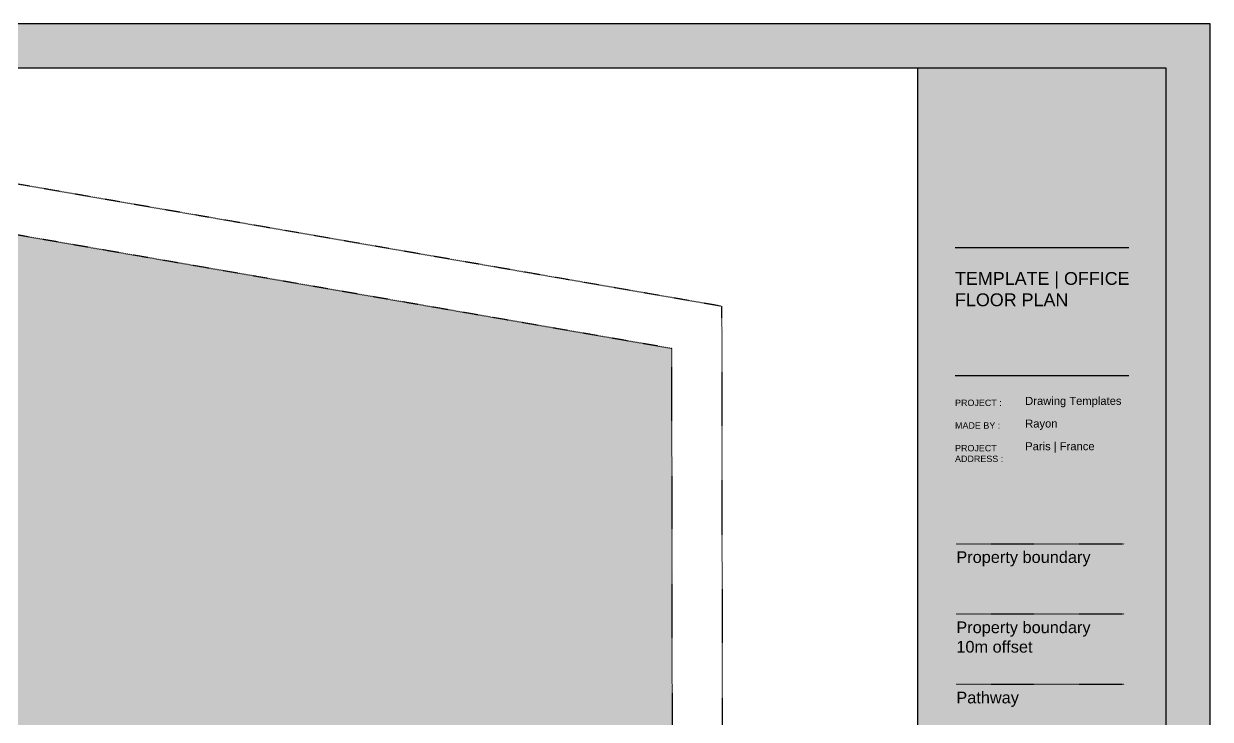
# Model space of a CAD drawing. Header units: metres. Extents: x 183920 to 185578, y 20757 to 21440.
# Drawn here: x 185341.2 to 185577.6, y 20933.7 to 21072.4 of the extents above; entities that cross this region are included whole.
import ezdxf

# ---------------------------------------------------------------- set-up
doc = ezdxf.new("R2010")
doc.units = ezdxf.units.M
for name, pattern in [('Light Grey Page Line', [0]), ('Page Lines', [0]), ('Path', [0.00111125, 0.0003175, -0.00015875, 0.0003175, -0.00015875, 0, -0.00015875]), ('Path offset', [0.022225, 0.00635, -0.003175, 0.00635, -0.003175, 0, -0.003175]), ('Property boundary', [0.00111125, 0.0003175, -0.00015875, 0.0003175, -0.00015875, 0, -0.00015875]), ('Style_5', [0.00111125, 0.0003175, -0.00015875, 0.0003175, -0.00015875, 0, -0.00015875])]:
    doc.linetypes.add(name, pattern=pattern)
for name, color, linetype, true_color in [('Imported blocks_1', 7, 'Continuous', 0xc57dd9), ('Page and Legend', 7, 'Continuous', 0xf890f8), ('Zoning', 7, 'Continuous', 0x47d2e2)]:
    doc.layers.add(name, color=color, linetype=linetype, true_color=true_color)
doc.styles.add('Logo Text A3', font='', dxfattribs={"height": 0.0024})
doc.styles.add('Style_6', font='', dxfattribs={"height": 4.2})
doc.styles.add('Text M A3', font='', dxfattribs={"height": 0.0015})
doc.styles.add('Text S A3', font='', dxfattribs={"height": 0.0012})
doc.styles.get('Logo Text A3').set_extended_font_data('arial')
doc.styles.get('Style_6').set_extended_font_data('arial')
doc.styles.get('Text M A3').set_extended_font_data('arial')
doc.styles.get('Text S A3').set_extended_font_data('arial')

# ---------------------------------------------------------------- blocks, each defined once
blk = doc.blocks.new('ScaledText_3')
at = {"layer": 'Imported blocks_1', "insert": (-163.009084716711, 30.85567535590889), "char_height": 0.0015, "width": 0.006850961538461538, "attachment_point": 1, "style": 'Text M A3'}
blk.add_mtext('Rayon', dxfattribs=at)
blk = doc.blocks.new('ScaledText_12')
at = {"layer": 'Imported blocks_1', "insert": (-162.880430642298, 30.86945706665457), "char_height": 0.0012, "width": 0.01531380675831378, "attachment_point": 1, "style": 'Text S A3'}
blk.add_mtext('PROJECT ADDRESS :', dxfattribs=at)
blk = doc.blocks.new('ScaledText_33')
at = {"layer": 'Imported blocks_1', "insert": (-163.7125384643408, 30.84210519768878), "char_height": 0.0024, "width": 0.04075906085664888, "attachment_point": 1, "style": 'Logo Text A3'}
blk.add_mtext('TEMPLATE | OFFICE FLOOR PLAN', dxfattribs=at)
blk = doc.blocks.new('ScaledText_43')
at = {"layer": 'Imported blocks_1', "insert": (-162.8804306422971, 30.85387132344426), "char_height": 0.0012, "width": 0.009646153846153846, "attachment_point": 1, "style": 'Text S A3'}
blk.add_mtext('PROJECT :', dxfattribs=at)
blk = doc.blocks.new('ScaledText_46')
at = {"layer": 'Page and Legend', "insert": (185691.7441220085, 20079.06975461499), "char_height": 4.2, "width": 57.15096153846154, "attachment_point": 1, "style": 'Style_6'}
blk.add_mtext('Property boundary', dxfattribs=at)
blk = doc.blocks.new('ScaledText_69')
at = {"layer": 'Imported blocks_1', "insert": (-163.0090847169364, 30.86346822730583), "char_height": 0.0015, "width": 0.01540384615384615, "attachment_point": 1, "style": 'Text M A3'}
blk.add_mtext('Paris | France ', dxfattribs=at)
blk = doc.blocks.new('ScaledText_75')
at = {"layer": 'Page and Legend', "insert": (185691.7441220085, 20079.06975461499), "char_height": 4.2, "width": 57.15096153846154, "attachment_point": 1, "style": 'Style_6'}
blk.add_mtext('Property boundary\\P10m offset', dxfattribs=at)
blk = doc.blocks.new('ScaledText_84')
at = {"layer": 'Page and Legend', "insert": (185691.7441220085, 20079.06975461499), "char_height": 4.2, "width": 26.53942307692308, "attachment_point": 1, "style": 'Style_6'}
blk.add_mtext('Pathway', dxfattribs=at)
blk = doc.blocks.new('A3  Title block minimal vertical')
at = {"layer": 'Imported blocks_1', "transparency": 33554483}
blk.add_hatch(color=256, dxfattribs=at).paths.add_polyline_path([(-0.2099314073314251, -0.1483019521171113), (-0.2005320687812578, -0.1390564406268284), (-0.2005320687812578, 0.1399498981545296), (0.1550605809780995, 0.1399498981545296), (0.1550605809780995, -0.1390564406268284), (-0.2005320687812578, -0.1390564406268284), (-0.2099314073314251, -0.1483019521171113), (0.2099314073314676, -0.1483019521171113), (0.2099314073314676, 0.1483019521171195), (-0.2099314073314251, 0.1483019521171195), (-0.2099314073314251, -0.1483019521171113)], flags=0)
h = blk.add_hatch(color=256, dxfattribs=at)
edge = h.paths.add_edge_path(flags=0)
edge.add_line((0.1729157325874844, 0.1177487475928521), (0.1729157325874844, 0.1287278270255517))
edge.add_line((0.1729157325874844, 0.1287278270255517), (0.1807462492033576, 0.1287278270255517))
edge.add_arc((0.1805990281644988, 0.1254610725425581), 0.003270070165369793, -84.54646110202827, 87.41962837314571, ccw=False)
edge.add_line((0.1809098109081278, 0.1222058040478401), (0.1838130311677988, 0.1222058040478401))
edge.add_line((0.1838130311677988, 0.1222058040478401), (0.1838130311677994, 0.117748747597934))
edge.add_line((0.1838130311677994, 0.117748747597934), (0.1816867290057862, 0.117748747597934))
edge.add_line((0.1816867290057862, 0.117748747597934), (0.1750829251756895, 0.1221240231954549))
edge.add_line((0.1750829251756895, 0.1221240231954549), (0.1750829251757067, 0.117748747597934))
edge.add_line((0.1750829251757067, 0.117748747597934), (0.1729157325874844, 0.1177487475928521))
edge.add_line((0.1729157325874844, 0.1177487475928521), (0.1729157325874844, 0.1177487475928521))
at = {"layer": 'Imported blocks_1', "linetype": 'Page Lines'}
blk.add_lwpolyline([(-0.2099314073314248, -0.1483019521171226), (0.2099314073314677, -0.1483019521171226), (0.2099314073314677, 0.1483019521171085), (-0.2099314073314248, 0.1483019521171085), (-0.2099314073314248, -0.1483019521171226)], close=True, dxfattribs=at)
at = {"layer": 'Imported blocks_1', "linetype": 'Light Grey Page Line'}
blk.add_lwpolyline([(-0.2005320687812571, -0.1390564406268426), (0.2016915466515925, -0.1390564406268426), (0.2016915466515925, 0.1399498981545153), (-0.2005320687812571, 0.1399498981545153), (-0.2005320687812571, -0.1390564406268426)], close=True, dxfattribs=at)
at = {"layer": 'Imported blocks_1', "linetype": 'Page Lines'}
for points in [[(0.1550605809780948, 0.1399498873225211), (0.1550605809780948, -0.1390564115214913)], [(0.1620890018502521, 0.1063220825233825), (0.1946958290670561, 0.1063220825233826)], [(0.1620890018502521, 0.08229276619199163), (0.1946958290670561, 0.08229276619199169)]]:
    blk.add_lwpolyline(points, dxfattribs=at)
blk = doc.blocks.new('ScaledText_92')
at = {"layer": 'Imported blocks_1', "insert": (-163.009084716711, 30.84788248430374), "char_height": 0.0015, "width": 0.0243188894388678, "attachment_point": 1, "style": 'Text M A3'}
blk.add_mtext('Drawing Templates', dxfattribs=at)
blk = doc.blocks.new('ScaledText_102')
at = {"layer": 'Imported blocks_1', "insert": (-162.8804306422971, 30.86166419504942), "char_height": 0.0012, "width": 0.009259615384615385, "attachment_point": 1, "style": 'Text S A3'}
blk.add_mtext('MADE BY :', dxfattribs=at)

msp = doc.modelspace()

# ---------------------------------------------------------------- hatches: boundary and pattern name
at = {"layer": 'Zoning', "transparency": 33554483}
msp.add_hatch(color=256, dxfattribs=at).paths.add_polyline_path([(185470.6791510411, 20785.11473289946), (185470.3545236201, 21007.58842538163), (185294.7087347909, 21038.08873290022), (185196.0620295411, 21037.43473289946), (185196.1293761994, 20809.89394665194), (185470.6791510411, 20785.11473289946)], flags=0)

# ---------------------------------------------------------------- linework, layer by layer
at = {"layer": 'Page and Legend', "linetype": 'Property boundary'}
msp.add_lwpolyline([(185527.0446598549, 20968.6839998784), (185560.4797270465, 20968.684)], dxfattribs=at)
at = {"layer": 'Page and Legend', "linetype": 'Style_5'}
msp.add_lwpolyline([(185527.0446598761, 20954.67805707111), (185560.4797270678, 20954.67805719271)], dxfattribs=at)
at = {"layer": 'Page and Legend', "linetype": 'Path'}
msp.add_lwpolyline([(185527.0446598761, 20940.67211426382), (185560.4797270677, 20940.67211438542)], dxfattribs=at)
at = {"layer": 'Zoning', "linetype": 'Property boundary'}
msp.add_lwpolyline([(185480.6847606619, 20774.85120208825), (185480.3419156699, 21016.00379407194), (185295.5705200096, 21048.08873289946), (185186.1296017051, 21048.0887328842), (185186.1293673301, 20800.73412656096), (185480.6847606619, 20774.85120208825)], close=True, dxfattribs=at)
at = {"layer": 'Zoning', "linetype": 'Path offset'}
msp.add_lwpolyline([(185470.6791510411, 20785.11473289946), (185470.3545236201, 21007.58842538163), (185294.7087347909, 21038.08873290022), (185196.1295923037, 21038.08873289731), (185196.1293761994, 20809.89394665194), (185470.6791510411, 20785.11473289946)], close=True, dxfattribs=at)

# ---------------------------------------------------------------- block references
at = {"layer": 'Imported blocks_1', "yscale": 1062.975773071686}
for name, p, xscale in [('ScaledText_33', (359549.2388905787, -11761.56609141317), 1062.975773070967), ('ScaledText_92', (358815.4650028459, -11792.59069688173), 1062.975773073028), ('ScaledText_43', (358664.7283622931, -11799.50194042478), 1062.975773071686), ('ScaledText_3', (358815.4650026271, -11805.3962674348), 1062.975773071686), ('ScaledText_102', (358664.728362293, -11812.30751097785), 1062.975773071686), ('ScaledText_12', (358664.7283622477, -11825.11308153091), 1062.975773071401), ('ScaledText_69', (358815.4650029974, -11818.20183764571), 1062.975773071686)]:
    msp.add_blockref(name, p, dxfattribs=dict(at, xscale=xscale))
at = {"layer": 'Page and Legend', "xscale": 0.5541007879359146, "yscale": 0.5541007879359146}
for name, p in [('ScaledText_46', (82635.09747813208, 9841.352055488975)), ('ScaledText_75', (82635.09747813205, 9827.345846633398)), ('ScaledText_84', (82635.09747813205, 9813.33963777782))]:
    msp.add_blockref(name, p, dxfattribs=at)
at = {"layer": 'Zoning', "xscale": 1062.975773071686, "yscale": 1062.975773071686}
msp.add_blockref('A3  Title block minimal vertical', (185354.48, 20914.71938219974), dxfattribs=at)

doc.saveas('drawing.dxf')
